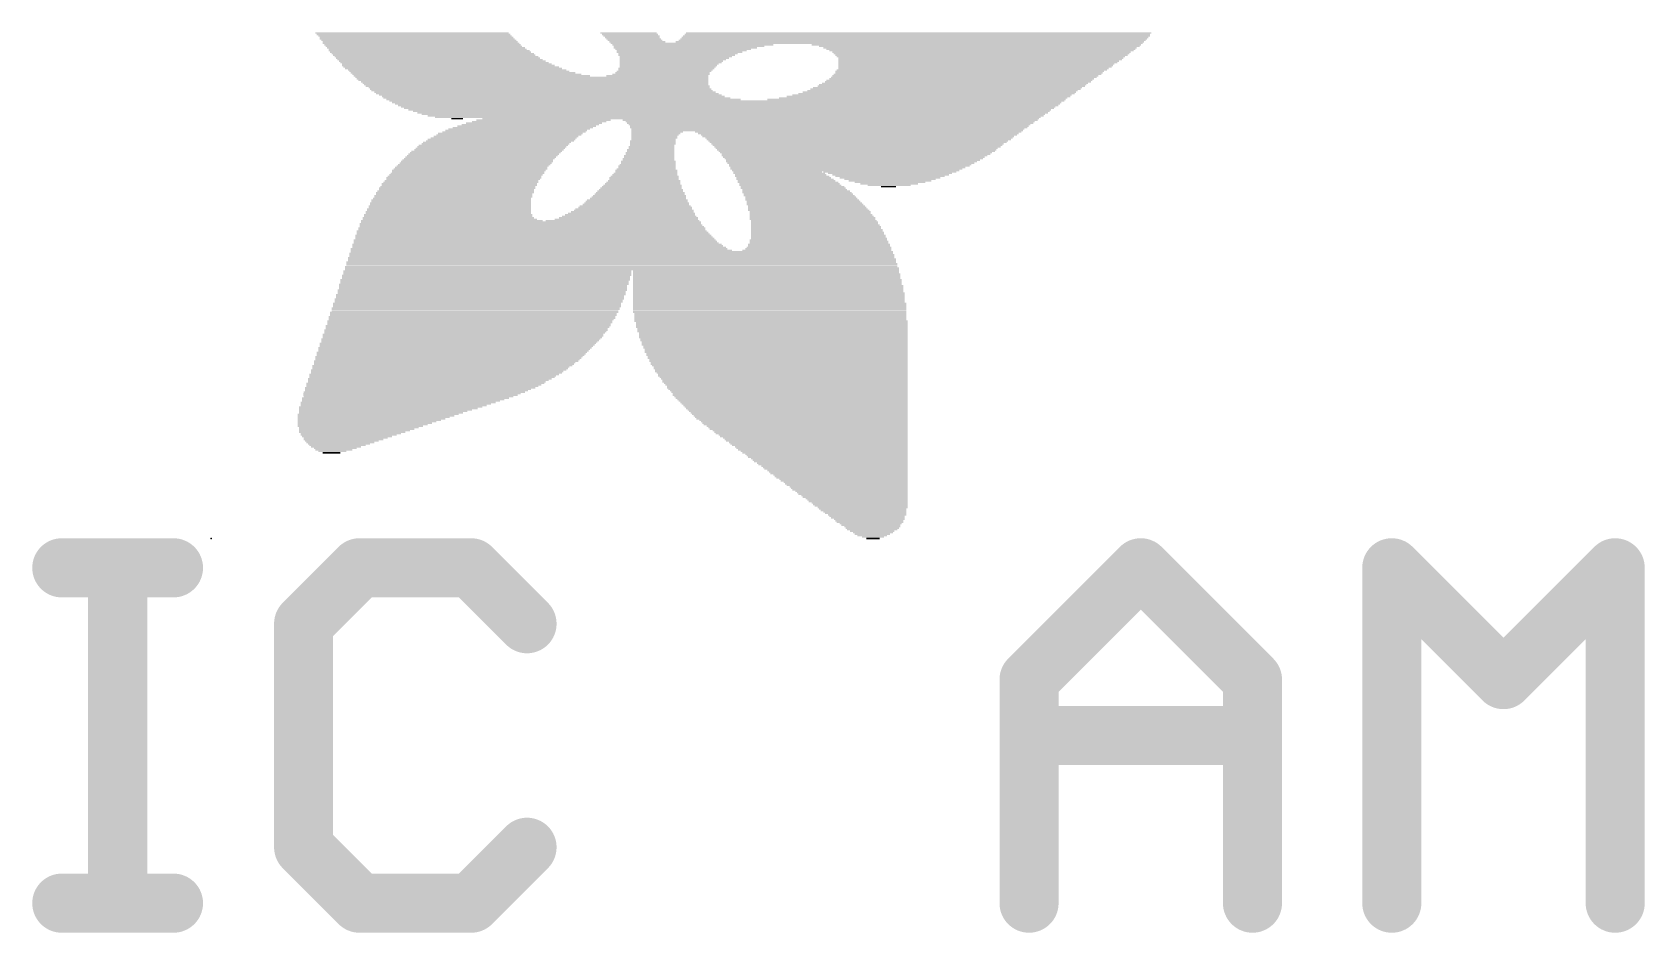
# Model space of a CAD drawing. Extents: x -3.9 to 18.8, y -3.4 to 21.8.
# Drawn here: x 4.872 to 9.031, y 17.145 to 19.466 of the extents above; entities that cross this region are included whole.
import ezdxf

# ---------------------------------------------------------------- set-up
doc = ezdxf.new("R2010")
doc.units = 0
doc.layers.add('21', color=253, linetype='CONTINUOUS')
doc.layers.add('23', color=53, linetype='CONTINUOUS')

# ---------------------------------------------------------------- blocks, each defined once
blk = doc.blocks.new('RECT')
blk.add_solid([(-0.5, -0.5), (0.5, -0.5), (-0.5, 0.5), (0.5, 0.5)])

msp = doc.modelspace()

# ---------------------------------------------------------------- linework, layer by layer
at = {"layer": '21', "const_width": 0.1524}
for points in [[(4.9487, 18.0855), (5.2368, 18.0855)], [(5.0928, 17.2212), (5.0928, 18.0855)], [(5.7165, 18.0855), (5.5724, 17.9415)], [(6.0046, 18.0855), (5.7165, 18.0855)], [(6.1486, 17.9415), (6.0046, 18.0855)], [(7.4434, 17.7974), (7.7315, 18.0855)], [(7.7315, 18.0855), (8.0197, 17.7974)], [(8.379, 17.2212), (8.379, 18.0855)], [(8.379, 18.0855), (8.6671, 17.7974)], [(8.6671, 17.7974), (8.9552, 18.0855)], [(8.9552, 18.0855), (8.9552, 17.2212)], [(5.5724, 17.9415), (5.5724, 17.3653)], [(7.4434, 17.2212), (7.4434, 17.7974)], [(8.0197, 17.7974), (8.0197, 17.2212)], [(7.4434, 17.6534), (8.0197, 17.6534)], [(5.5724, 17.3653), (5.7165, 17.2212)], [(6.0046, 17.2212), (6.1486, 17.3653)], [(4.9487, 17.2212), (5.2368, 17.2212)], [(5.7165, 17.2212), (6.0046, 17.2212)]]:
    msp.add_lwpolyline(points, dxfattribs=at)
at = {"layer": '21', "const_width": 0.0762}
for points in [[(4.9487, 18.1236, 1), (4.9487, 18.0474)], [(5.1309, 18.0855, 1), (5.0547, 18.0855)], [(5.2368, 18.0474, 1), (5.2368, 18.1236)], [(5.7165, 18.1236, 1), (5.7165, 18.0474)], [(5.7434, 18.0586, 1), (5.6895, 18.1125)], [(6.0315, 18.1125, 1), (5.9776, 18.0586)], [(6.0046, 18.0474, 1), (6.0046, 18.1236)], [(7.7585, 18.1125, 1), (7.7046, 18.0586)], [(7.7585, 18.0586, 1), (7.7046, 18.1125)], [(8.4059, 18.1125, 1), (8.352, 18.0586)], [(8.4171, 18.0855, 1), (8.3409, 18.0855)], [(8.9933, 18.0855, 1), (8.9171, 18.0855)], [(8.9821, 18.0586, 1), (8.9282, 18.1125)], [(5.6105, 17.9415, 1), (5.5343, 17.9415)], [(5.5455, 17.9684, 1), (5.5993, 17.9145)], [(6.1217, 17.9145, 1), (6.1756, 17.9684)], [(7.4815, 17.7974, 1), (7.4053, 17.7974)], [(7.4165, 17.8244, 1), (7.4704, 17.7705)], [(8.0578, 17.7974, 1), (7.9816, 17.7974)], [(7.9927, 17.7705, 1), (8.0466, 17.8244)], [(8.6401, 17.8244, 1), (8.694, 17.7705)], [(8.6401, 17.7705, 1), (8.694, 17.8244)], [(7.4434, 17.6915, 1), (7.4434, 17.6153)], [(8.0197, 17.6153, 1), (8.0197, 17.6915)], [(5.5993, 17.3922, 1), (5.5455, 17.3383)], [(6.1756, 17.3383, 1), (6.1217, 17.3922)], [(5.5343, 17.3653, 1), (5.6105, 17.3653)], [(4.9487, 17.2593, 1), (4.9487, 17.1831)], [(5.2368, 17.1831, 1), (5.2368, 17.2593)], [(5.7165, 17.2593, 1), (5.7165, 17.1831)], [(5.6895, 17.1943, 1), (5.7434, 17.2481)], [(5.9776, 17.2481, 1), (6.0315, 17.1943)], [(6.0046, 17.1831, 1), (6.0046, 17.2593)], [(5.0547, 17.2212, 1), (5.1309, 17.2212)], [(7.4053, 17.2212, 1), (7.4815, 17.2212)], [(7.9816, 17.2212, 1), (8.0578, 17.2212)], [(8.3409, 17.2212, 1), (8.4171, 17.2212)], [(8.9171, 17.2212, 1), (8.9933, 17.2212)]]:
    msp.add_lwpolyline(points, format="xyb", dxfattribs=at)
at = {"layer": '23'}
msp.add_point((5.334, 18.161), dxfattribs=at)

# ---------------------------------------------------------------- block references
at = {"layer": '21'}
for p, xscale, yscale in [((5.8521, 19.464), 0.4991, 0.0038), ((6.4103, 19.464), 0.1448, 0.0038), ((7.159, 19.464), 1.2002, 0.0038), ((5.8559, 19.4602), 0.4991, 0.0038), ((5.8598, 19.4564), 0.4991, 0.0038), ((5.8636, 19.4526), 0.4991, 0.0038), ((5.8655, 19.4488), 0.503, 0.0038), ((5.8693, 19.445), 0.503, 0.0038), ((5.8731, 19.4412), 0.5029, 0.0038), ((5.875, 19.4374), 0.5067, 0.0039), ((5.8788, 19.4335), 0.5067, 0.0038), ((5.8826, 19.4297), 0.5067, 0.0038), ((5.8883, 19.4259), 0.5105, 0.0038), ((5.8921, 19.4221), 0.5105, 0.0038), ((6.4141, 19.4602), 0.1448, 0.0038), ((6.418, 19.4564), 0.1447, 0.0038), ((6.4199, 19.4526), 0.1409, 0.0038), ((6.4237, 19.4488), 0.1409, 0.0038), ((6.4275, 19.445), 0.141, 0.0038), ((6.4332, 19.4412), 0.1448, 0.0038), ((7.0504, 19.4374), 1.3716, 0.0039), ((6.5761, 19.4335), 0.4153, 0.0038), ((6.5665, 19.4297), 0.3886, 0.0038), ((6.557, 19.4259), 0.3696, 0.0038), ((6.5513, 19.4221), 0.3506, 0.0038), ((7.1361, 19.4412), 1.2078, 0.0038), ((7.1419, 19.445), 1.2039, 0.0038), ((7.1457, 19.4488), 1.2039, 0.0038), ((7.1495, 19.4526), 1.2039, 0.0038), ((7.1533, 19.4564), 1.204, 0.0038), ((7.1552, 19.4602), 1.2002, 0.0038), ((7.3076, 19.4335), 0.8496, 0.0038), ((7.3152, 19.4297), 0.8268, 0.0038), ((7.3171, 19.4259), 0.8078, 0.0038), ((7.3191, 19.4221), 0.7963, 0.0038), ((5.896, 19.4183), 0.5182, 0.0038), ((5.8998, 19.4145), 0.5182, 0.0038), ((5.9055, 19.4107), 0.522, 0.0038), ((5.9093, 19.4069), 0.522, 0.0038), ((5.915, 19.4031), 0.5258, 0.0038), ((5.9188, 19.3993), 0.5258, 0.0039), ((5.9245, 19.3954), 0.5295, 0.0038), ((5.9303, 19.3916), 0.5334, 0.0038), ((5.936, 19.3878), 0.5372, 0.0038), ((5.9417, 19.384), 0.541, 0.0038), ((5.9455, 19.3802), 0.5486, 0.0038), ((6.5475, 19.4183), 0.3353, 0.0038), ((6.5418, 19.4145), 0.3239, 0.0038), ((6.538, 19.4107), 0.3086, 0.0038), ((6.5342, 19.4069), 0.3009, 0.0038), ((6.5151, 19.384), 0.2552, 0.0038), ((6.5132, 19.3802), 0.2514, 0.0038), ((6.5323, 19.4031), 0.2895, 0.0038), ((6.5285, 19.3993), 0.2819, 0.0039), ((6.5247, 19.3954), 0.2743, 0.0038), ((6.5209, 19.3916), 0.2667, 0.0038), ((6.519, 19.3878), 0.2629, 0.0038), ((7.3209, 19.4183), 0.7848, 0.0038), ((7.3209, 19.4145), 0.7696, 0.0038), ((7.3209, 19.4107), 0.762, 0.0038), ((7.3209, 19.4069), 0.7544, 0.0038), ((7.319, 19.4031), 0.743, 0.0038), ((7.3075, 19.384), 0.7125, 0.0038), ((7.3056, 19.3802), 0.7087, 0.0038), ((7.319, 19.3993), 0.7354, 0.0039), ((7.3171, 19.3954), 0.7316, 0.0038), ((7.3133, 19.3916), 0.7239, 0.0038), ((7.3114, 19.3878), 0.7201, 0.0038), ((5.9531, 19.3764), 0.5563, 0.0038), ((5.9588, 19.3726), 0.5601, 0.0038), ((5.9684, 19.3688), 0.5639, 0.0038), ((5.9741, 19.365), 0.5677, 0.0038), ((5.9836, 19.3612), 0.5792, 0.0039), ((5.9931, 19.3573), 0.5905, 0.0038), ((6.0065, 19.3535), 0.6096, 0.0038), ((6.1608, 19.3497), 0.9106, 0.0038), ((6.1627, 19.3459), 0.9068, 0.0038), ((6.1646, 19.3421), 0.903, 0.0038), ((6.1684, 19.3383), 0.8954, 0.0038), ((6.4847, 19.3535), 0.2629, 0.0038), ((6.4942, 19.3573), 0.2515, 0.0038), ((6.498, 19.3612), 0.2439, 0.0039), ((6.5018, 19.365), 0.2439, 0.0038), ((6.5075, 19.3726), 0.2476, 0.0038), ((6.5056, 19.3688), 0.2438, 0.0038), ((6.5113, 19.3764), 0.2476, 0.0038), ((7.26, 19.3383), 0.6858, 0.0038), ((7.2638, 19.3421), 0.6858, 0.0038), ((7.2695, 19.3459), 0.682, 0.0038), ((7.2752, 19.3497), 0.6858, 0.0038), ((7.279, 19.3535), 0.6858, 0.0038), ((7.2847, 19.3573), 0.6896, 0.0038), ((7.2904, 19.365), 0.6934, 0.0038), ((7.2885, 19.3612), 0.6896, 0.0039), ((7.2961, 19.3688), 0.6973, 0.0038), ((7.3037, 19.3764), 0.7049, 0.0038), ((7.2999, 19.3726), 0.6973, 0.0038), ((6.1703, 19.3345), 0.8916, 0.0038), ((6.1722, 19.3307), 0.8878, 0.0038), ((6.176, 19.3269), 0.8878, 0.0038), ((6.1799, 19.3231), 0.8801, 0.0039), ((6.1837, 19.3192), 0.8801, 0.0038), ((6.1875, 19.3154), 0.8801, 0.0038), ((6.1951, 19.3116), 0.8801, 0.0038), ((6.2008, 19.3078), 0.8839, 0.0038), ((6.2084, 19.304), 0.884, 0.0038), ((6.2161, 19.3002), 0.8839, 0.0038), ((6.2256, 19.2964), 0.8953, 0.0038), ((7.1704, 19.2964), 0.743, 0.0038), ((7.1838, 19.3002), 0.7315, 0.0038), ((7.1932, 19.304), 0.7201, 0.0038), ((7.2047, 19.3078), 0.7124, 0.0038), ((7.2124, 19.3116), 0.7049, 0.0038), ((7.22, 19.3154), 0.6973, 0.0038), ((7.2276, 19.3192), 0.6972, 0.0038), ((7.2333, 19.3231), 0.6934, 0.0039), ((7.2428, 19.3269), 0.6896, 0.0038), ((7.2466, 19.3307), 0.6896, 0.0038), ((7.2523, 19.3345), 0.6858, 0.0038), ((6.2427, 19.2926), 0.9144, 0.0038), ((6.6637, 19.2888), 1.7412, 0.0038), ((6.6637, 19.285), 1.726, 0.0039), ((6.6656, 19.2811), 1.7145, 0.0038), ((6.6675, 19.2773), 1.703, 0.0038), ((6.6675, 19.2735), 1.6878, 0.0038), ((6.6694, 19.2697), 1.6764, 0.0038), ((6.6713, 19.2659), 1.6574, 0.0038), ((6.6752, 19.2621), 1.6421, 0.0038), ((6.679, 19.2583), 1.6269, 0.0038), ((6.6808, 19.2545), 1.6078, 0.0038), ((7.1533, 19.2926), 0.7696, 0.0038), ((6.6866, 19.2507), 1.5887, 0.0038), ((6.6923, 19.2469), 1.5621, 0.0039), ((6.1208, 19.2126), 0.3657, 0.0038), ((6.1284, 19.2164), 0.3658, 0.0038), ((5.9684, 19.243), 0.0305, 0.0038), ((6.1379, 19.2202), 0.362, 0.0038), ((6.1475, 19.224), 0.3581, 0.0038), ((6.157, 19.2278), 0.3543, 0.0038), ((6.1665, 19.2316), 0.3505, 0.0038), ((6.1799, 19.2354), 0.3467, 0.0038), ((6.1913, 19.2392), 0.3467, 0.0038), ((6.7513, 19.243), 1.4364, 0.0038), ((6.9304, 19.2392), 1.0706, 0.0038), ((6.9304, 19.2354), 1.0554, 0.0038), ((6.9304, 19.2316), 1.0478, 0.0038), ((6.9285, 19.2278), 1.0363, 0.0038), ((6.9285, 19.224), 1.0287, 0.0038), ((6.9266, 19.2202), 1.0249, 0.0038), ((6.9247, 19.2164), 1.0135, 0.0038), ((6.9228, 19.2126), 1.0097, 0.0038), ((6.0579, 19.1707), 0.3848, 0.0039), ((6.0617, 19.1745), 0.3848, 0.0038), ((6.0674, 19.1783), 0.381, 0.0038), ((6.0712, 19.1821), 0.381, 0.0038), ((6.0789, 19.1859), 0.381, 0.0038), ((6.0827, 19.1897), 0.381, 0.0038), ((6.0884, 19.1935), 0.3772, 0.0038), ((6.0941, 19.1973), 0.3734, 0.0038), ((6.1017, 19.2011), 0.3734, 0.0038), ((6.1055, 19.2049), 0.3734, 0.0038), ((6.1151, 19.2088), 0.3695, 0.0039), ((6.4694, 19.1707), 0.1181, 0.0039), ((6.4732, 19.1859), 0.1181, 0.0038), ((6.4732, 19.1821), 0.1181, 0.0038), ((6.4732, 19.1783), 0.1181, 0.0038), ((6.4713, 19.1745), 0.1143, 0.0038), ((6.4846, 19.2088), 0.1334, 0.0039), ((6.4808, 19.2049), 0.1258, 0.0038), ((6.4789, 19.2011), 0.122, 0.0038), ((6.477, 19.1973), 0.1182, 0.0038), ((6.477, 19.1935), 0.1182, 0.0038), ((6.4751, 19.1897), 0.1143, 0.0038), ((7.0028, 19.2088), 0.842, 0.0039), ((7.0028, 19.2049), 0.8268, 0.0038), ((7.0047, 19.2011), 0.8154, 0.0038), ((7.0028, 19.1973), 0.8039, 0.0038), ((7.0047, 19.1935), 0.7925, 0.0038), ((7.0047, 19.1897), 0.7848, 0.0038), ((7.0028, 19.1859), 0.7734, 0.0038), ((7.0028, 19.1821), 0.7658, 0.0038), ((7.0009, 19.1783), 0.7544, 0.0038), ((7.0009, 19.1745), 0.7468, 0.0038), ((7.0009, 19.1707), 0.7391, 0.0039), ((6.0198, 19.1326), 0.3924, 0.0039), ((6.0217, 19.1364), 0.3886, 0.0038), ((6.0255, 19.1402), 0.3886, 0.0038), ((6.0293, 19.144), 0.3886, 0.0038), ((6.0331, 19.1478), 0.3886, 0.0038), ((6.037, 19.1516), 0.3887, 0.0038), ((6.0408, 19.1554), 0.3887, 0.0038), ((6.0446, 19.1592), 0.3886, 0.0038), ((6.0503, 19.163), 0.3848, 0.0038), ((6.0541, 19.1668), 0.3848, 0.0038), ((6.4618, 19.1326), 0.1409, 0.0039), ((6.4618, 19.1402), 0.1333, 0.0038), ((6.4618, 19.1364), 0.1333, 0.0038), ((6.4637, 19.1478), 0.1295, 0.0038), ((6.4637, 19.144), 0.1295, 0.0038), ((6.4656, 19.1554), 0.1257, 0.0038), ((6.4656, 19.1516), 0.1257, 0.0038), ((6.4675, 19.163), 0.1219, 0.0038), ((6.4675, 19.1592), 0.1219, 0.0038), ((6.4694, 19.1668), 0.1181, 0.0038), ((6.999, 19.1668), 0.7277, 0.0038), ((6.999, 19.163), 0.7201, 0.0038), ((6.999, 19.1592), 0.7125, 0.0038), ((6.9971, 19.1554), 0.7011, 0.0038), ((6.9971, 19.1516), 0.6934, 0.0038), ((6.9933, 19.1478), 0.6858, 0.0038), ((6.9914, 19.144), 0.6743, 0.0038), ((6.9914, 19.1402), 0.6667, 0.0038), ((6.9895, 19.1364), 0.6553, 0.0038), ((6.9857, 19.1326), 0.6477, 0.0039), ((5.9855, 19.0906), 0.4, 0.0038), ((5.9874, 19.0945), 0.3962, 0.0039), ((5.9912, 19.0983), 0.3962, 0.0038), ((5.995, 19.1021), 0.3963, 0.0038), ((5.9989, 19.1097), 0.3963, 0.0038), ((5.997, 19.1059), 0.3925, 0.0038), ((6.0027, 19.1135), 0.3963, 0.0038), ((6.0046, 19.1173), 0.3925, 0.0038), ((6.0084, 19.1211), 0.3924, 0.0038), ((6.0122, 19.1249), 0.3924, 0.0038), ((6.016, 19.1287), 0.3924, 0.0038), ((6.4504, 19.0906), 0.1791, 0.0038), ((6.4523, 19.0945), 0.1753, 0.0039), ((6.4523, 19.0983), 0.1677, 0.0038), ((6.4542, 19.1021), 0.1639, 0.0038), ((6.4561, 19.1097), 0.1601, 0.0038), ((6.4561, 19.1059), 0.1601, 0.0038), ((6.456, 19.1135), 0.1524, 0.0038), ((6.458, 19.1211), 0.1485, 0.0038), ((6.458, 19.1173), 0.1485, 0.0038), ((6.4599, 19.1249), 0.1447, 0.0038), ((6.4618, 19.1287), 0.1409, 0.0038), ((6.9838, 19.1287), 0.6363, 0.0038), ((6.9818, 19.1249), 0.6248, 0.0038), ((6.9799, 19.1211), 0.621, 0.0038), ((6.9761, 19.1173), 0.6058, 0.0038), ((6.9723, 19.1135), 0.5982, 0.0038), ((6.9704, 19.1097), 0.5868, 0.0038), ((6.7951, 19.1059), 0.2286, 0.0038), ((6.799, 19.1021), 0.2363, 0.0038), ((6.8028, 19.0983), 0.2363, 0.0038), ((6.8066, 19.0945), 0.2439, 0.0039), ((6.8104, 19.0906), 0.2438, 0.0038), ((7.0847, 19.1059), 0.3429, 0.0038), ((7.0847, 19.1021), 0.32, 0.0038), ((7.0866, 19.0983), 0.301, 0.0038), ((7.0847, 19.0945), 0.282, 0.0039), ((7.0847, 19.0906), 0.259, 0.0038), ((5.9627, 19.0525), 0.4077, 0.0038), ((5.9607, 19.0487), 0.4039, 0.0038), ((5.9646, 19.0564), 0.4039, 0.0039), ((5.9684, 19.064), 0.4039, 0.0038), ((5.9665, 19.0602), 0.4001, 0.0038), ((5.9703, 19.0678), 0.4001, 0.0038), ((5.9741, 19.0754), 0.4, 0.0038), ((5.9741, 19.0716), 0.4, 0.0038), ((5.9779, 19.0792), 0.4, 0.0038), ((5.9798, 19.083), 0.3962, 0.0038), ((5.9836, 19.0868), 0.3962, 0.0038), ((6.4389, 19.0487), 0.2324, 0.0038), ((6.4408, 19.0525), 0.2286, 0.0038), ((6.4408, 19.0564), 0.221, 0.0039), ((6.4427, 19.0602), 0.2172, 0.0038), ((6.4427, 19.064), 0.2096, 0.0038), ((6.4446, 19.0678), 0.2058, 0.0038), ((6.4466, 19.0716), 0.2019, 0.0038), ((6.4466, 19.0754), 0.1943, 0.0038), ((6.4485, 19.0792), 0.1905, 0.0038), ((6.4504, 19.083), 0.1867, 0.0038), ((6.4504, 19.0868), 0.1791, 0.0038), ((6.8142, 19.0868), 0.2514, 0.0038), ((6.818, 19.083), 0.2514, 0.0038), ((6.8218, 19.0792), 0.259, 0.0038), ((6.8257, 19.0754), 0.2591, 0.0038), ((6.8276, 19.0716), 0.2629, 0.0038), ((6.8333, 19.0678), 0.2667, 0.0038), ((6.8352, 19.064), 0.2705, 0.0038), ((6.8447, 19.0525), 0.2819, 0.0038), ((6.839, 19.0602), 0.2705, 0.0038), ((6.8428, 19.0564), 0.2781, 0.0039), ((6.8485, 19.0487), 0.2819, 0.0038), ((7.0847, 19.0868), 0.2362, 0.0038), ((7.0847, 19.083), 0.2134, 0.0038), ((7.0847, 19.0792), 0.1828, 0.0038), ((7.0828, 19.0754), 0.1486, 0.0038), ((7.0828, 19.0716), 0.1105, 0.0038), ((7.0809, 19.0678), 0.0381, 0.0038), ((5.9474, 19.0106), 0.4229, 0.0038), ((5.9474, 19.0068), 0.4229, 0.0038), ((5.9493, 19.0183), 0.4191, 0.0039), ((5.9493, 19.0144), 0.4191, 0.0038), ((5.9512, 19.0259), 0.4153, 0.0038), ((5.9512, 19.0221), 0.4153, 0.0038), ((5.9531, 19.0335), 0.4115, 0.0038), ((5.9531, 19.0297), 0.4115, 0.0038), ((5.955, 19.0373), 0.4077, 0.0038), ((5.9588, 19.0449), 0.4077, 0.0038), ((5.9588, 19.0411), 0.4077, 0.0038), ((6.4237, 19.0068), 0.3086, 0.0038), ((6.4237, 19.0106), 0.301, 0.0038), ((6.4275, 19.0144), 0.2934, 0.0038), ((6.4275, 19.0183), 0.2857, 0.0039), ((6.4294, 19.0221), 0.2743, 0.0038), ((6.4313, 19.0259), 0.2705, 0.0038), ((6.4313, 19.0297), 0.2629, 0.0038), ((6.4332, 19.0335), 0.2591, 0.0038), ((6.4351, 19.0373), 0.2476, 0.0038), ((6.437, 19.0411), 0.2438, 0.0038), ((6.4389, 19.0449), 0.24, 0.0038), ((6.8504, 19.0449), 0.2858, 0.0038), ((6.8542, 19.0411), 0.2858, 0.0038), ((6.8561, 19.0373), 0.2896, 0.0038), ((6.858, 19.0335), 0.2934, 0.0038), ((6.8618, 19.0297), 0.2934, 0.0038), ((6.8637, 19.0259), 0.2972, 0.0038), ((6.8656, 19.0221), 0.301, 0.0038), ((6.8694, 19.0183), 0.301, 0.0039), ((6.8713, 19.0144), 0.3048, 0.0038), ((6.8732, 19.0106), 0.3086, 0.0038), ((6.8752, 19.0068), 0.3125, 0.0038), ((6.157, 18.9725), 0.8801, 0.0038), ((6.1589, 18.9687), 0.8839, 0.0038), ((6.1608, 18.9649), 0.8877, 0.0038), ((5.955, 18.9802), 0.4686, 0.0039), ((6.1589, 18.9763), 0.8763, 0.0038), ((5.9455, 18.9878), 0.442, 0.0038), ((5.9493, 18.984), 0.4496, 0.0038), ((5.9455, 18.9954), 0.4344, 0.0038), ((5.9455, 18.9916), 0.4344, 0.0038), ((5.9455, 19.003), 0.4268, 0.0038), ((5.9455, 18.9992), 0.4268, 0.0038), ((6.3951, 18.9802), 0.3962, 0.0039), ((6.4046, 18.984), 0.3696, 0.0038), ((6.4104, 18.9878), 0.3581, 0.0038), ((6.4123, 18.9916), 0.3467, 0.0038), ((6.4142, 18.9954), 0.3353, 0.0038), ((6.418, 18.9992), 0.3277, 0.0038), ((6.4199, 19.003), 0.3163, 0.0038), ((6.879, 19.003), 0.3125, 0.0038), ((6.879, 18.9992), 0.3125, 0.0038), ((6.8809, 18.9954), 0.3163, 0.0038), ((6.8828, 18.9916), 0.3201, 0.0038), ((6.8847, 18.9878), 0.3239, 0.0038), ((6.8847, 18.984), 0.3239, 0.0038), ((6.8885, 18.9802), 0.3238, 0.0039), ((6.8904, 18.9763), 0.3276, 0.0038), ((6.8904, 18.9725), 0.3276, 0.0038), ((6.8923, 18.9687), 0.3314, 0.0038), ((6.8942, 18.9649), 0.3352, 0.0038), ((6.1684, 18.9306), 0.9334, 0.0038), ((6.1703, 18.9268), 0.9372, 0.0038), ((6.1722, 18.923), 0.941, 0.0038), ((6.1646, 18.9421), 0.9182, 0.0039), ((6.1665, 18.9382), 0.922, 0.0038), ((6.1684, 18.9344), 0.9258, 0.0038), ((6.1608, 18.9535), 0.903, 0.0038), ((6.1627, 18.9497), 0.9068, 0.0038), ((6.1646, 18.9459), 0.9106, 0.0038), ((6.1608, 18.9611), 0.8953, 0.0038), ((6.1608, 18.9573), 0.8953, 0.0038), ((6.8999, 18.9306), 0.3544, 0.0038), ((6.9018, 18.9268), 0.3582, 0.0038), ((6.9018, 18.923), 0.3582, 0.0038), ((6.8942, 18.9611), 0.3352, 0.0038), ((6.8961, 18.9573), 0.339, 0.0038), ((6.8961, 18.9535), 0.339, 0.0038), ((6.8981, 18.9497), 0.3429, 0.0038), ((6.8981, 18.9459), 0.3429, 0.0038), ((6.9, 18.9421), 0.3467, 0.0039), ((6.9, 18.9382), 0.3467, 0.0038), ((6.9019, 18.9344), 0.3505, 0.0038), ((6.3913, 18.8849), 1.4097, 0.0038), ((6.3932, 18.8811), 1.4135, 0.0038), ((6.3913, 18.8963), 1.4021, 0.0038), ((6.3932, 18.8925), 1.4059, 0.0038), ((6.3932, 18.8887), 1.4059, 0.0038), ((6.1798, 18.9078), 0.9716, 0.0038), ((6.1855, 18.904), 0.983, 0.0039), ((6.3932, 18.9001), 1.3983, 0.0038), ((6.1742, 18.9192), 0.9525, 0.0038), ((6.1761, 18.9154), 0.9563, 0.0038), ((6.1799, 18.9116), 0.9639, 0.0038), ((6.8961, 18.904), 0.3848, 0.0039), ((6.8999, 18.9078), 0.3772, 0.0038), ((6.9018, 18.9116), 0.3734, 0.0038), ((6.9018, 18.9192), 0.3658, 0.0038), ((6.9018, 18.9154), 0.3658, 0.0038), ((6.0446, 18.8392), 0.7467, 0.0038), ((6.0465, 18.8506), 0.7429, 0.0038), ((6.0465, 18.8468), 0.7429, 0.0038), ((6.0465, 18.843), 0.7429, 0.0038), ((6.3932, 18.8582), 1.4288, 0.0038), ((6.3932, 18.8544), 1.4288, 0.0038), ((6.3913, 18.862), 1.4249, 0.0038), ((6.3913, 18.8735), 1.4173, 0.0038), ((6.3932, 18.8697), 1.4211, 0.0038), ((6.3932, 18.8659), 1.4211, 0.0039), ((6.3932, 18.8773), 1.4135, 0.0038), ((6.7647, 18.8506), 0.6858, 0.0038), ((6.7647, 18.8468), 0.6858, 0.0038), ((6.7666, 18.843), 0.6896, 0.0038), ((6.7666, 18.8392), 0.6896, 0.0038), ((6.0332, 18.8011), 0.7467, 0.0038), ((6.0313, 18.7973), 0.7429, 0.0038), ((6.037, 18.8163), 0.7467, 0.0038), ((6.0351, 18.8125), 0.7429, 0.0038), ((6.0351, 18.8087), 0.7429, 0.0038), ((6.0351, 18.8049), 0.7429, 0.0038), ((6.0408, 18.8278), 0.7467, 0.0039), ((6.0389, 18.8239), 0.7429, 0.0038), ((6.0389, 18.8201), 0.7429, 0.0038), ((6.0427, 18.8354), 0.7429, 0.0038), ((6.0427, 18.8316), 0.7429, 0.0038), ((6.7666, 18.8354), 0.6896, 0.0038), ((6.7666, 18.8316), 0.6896, 0.0038), ((6.7685, 18.8278), 0.6934, 0.0039), ((6.7685, 18.8239), 0.6934, 0.0038), ((6.7685, 18.8201), 0.6934, 0.0038), ((6.7685, 18.8163), 0.6934, 0.0038), ((6.7704, 18.8125), 0.6972, 0.0038), ((6.7704, 18.8087), 0.6972, 0.0038), ((6.7704, 18.8049), 0.6972, 0.0038), ((6.7704, 18.8011), 0.6972, 0.0038), ((6.7704, 18.7973), 0.6972, 0.0038), ((6.016, 18.7554), 0.743, 0.0038), ((6.0198, 18.7668), 0.743, 0.0038), ((6.0198, 18.763), 0.743, 0.0038), ((6.0198, 18.7592), 0.743, 0.0038), ((6.0255, 18.7782), 0.7468, 0.0038), ((6.0236, 18.7744), 0.743, 0.0038), ((6.0236, 18.7706), 0.743, 0.0038), ((6.0293, 18.7897), 0.7468, 0.0039), ((6.0274, 18.7858), 0.743, 0.0038), ((6.0274, 18.782), 0.743, 0.0038), ((6.0313, 18.7935), 0.7429, 0.0038), ((6.7723, 18.7935), 0.701, 0.0038), ((6.7723, 18.7897), 0.701, 0.0039), ((6.7723, 18.7858), 0.701, 0.0038), ((6.7723, 18.782), 0.701, 0.0038), ((6.7723, 18.7782), 0.701, 0.0038), ((6.7723, 18.7744), 0.701, 0.0038), ((6.7723, 18.7706), 0.701, 0.0038), ((6.7742, 18.7668), 0.7048, 0.0038), ((6.7742, 18.763), 0.7048, 0.0038), ((6.7742, 18.7592), 0.7048, 0.0038), ((6.7742, 18.7554), 0.7048, 0.0038), ((6.0008, 18.7211), 0.7353, 0.0038), ((6.0008, 18.7173), 0.7353, 0.0038), ((5.9989, 18.7135), 0.7315, 0.0039), ((6.0065, 18.7325), 0.7391, 0.0038), ((6.0065, 18.7287), 0.7391, 0.0038), ((6.0046, 18.7249), 0.7353, 0.0038), ((6.0122, 18.7439), 0.743, 0.0038), ((6.0103, 18.7401), 0.7391, 0.0038), ((6.0103, 18.7363), 0.7391, 0.0038), ((6.016, 18.7516), 0.743, 0.0039), ((6.0141, 18.7477), 0.7392, 0.0038), ((6.7742, 18.7516), 0.7048, 0.0039), ((6.7742, 18.7477), 0.7048, 0.0038), ((6.7742, 18.7439), 0.7048, 0.0038), ((6.7761, 18.7401), 0.701, 0.0038), ((6.7761, 18.7363), 0.701, 0.0038), ((6.7761, 18.7325), 0.701, 0.0038), ((6.7761, 18.7287), 0.701, 0.0038), ((6.7761, 18.7249), 0.701, 0.0038), ((6.778, 18.7211), 0.7048, 0.0038), ((6.7799, 18.7173), 0.701, 0.0038), ((6.7799, 18.7135), 0.701, 0.0039), ((5.9779, 18.6754), 0.7201, 0.0039), ((5.9836, 18.6868), 0.7239, 0.0038), ((5.9836, 18.683), 0.7239, 0.0038), ((5.9817, 18.6792), 0.72, 0.0038), ((5.9912, 18.6982), 0.7315, 0.0038), ((5.9893, 18.6944), 0.7277, 0.0038), ((5.9874, 18.6906), 0.7239, 0.0038), ((5.995, 18.7058), 0.7315, 0.0038), ((5.9931, 18.702), 0.7277, 0.0038), ((5.997, 18.7096), 0.7353, 0.0038), ((6.7799, 18.7096), 0.701, 0.0038), ((6.7799, 18.7058), 0.701, 0.0038), ((6.7818, 18.702), 0.6972, 0.0038), ((6.7818, 18.6982), 0.6972, 0.0038), ((6.7818, 18.6944), 0.6972, 0.0038), ((6.7837, 18.6906), 0.6934, 0.0038), ((6.7837, 18.6868), 0.6934, 0.0038), ((6.7837, 18.683), 0.6934, 0.0038), ((6.7837, 18.6792), 0.6934, 0.0038), ((6.7856, 18.6754), 0.6896, 0.0039), ((5.955, 18.6411), 0.6972, 0.0038), ((5.9531, 18.6373), 0.6934, 0.0039), ((5.9512, 18.6334), 0.6896, 0.0038), ((5.9607, 18.6487), 0.7011, 0.0038), ((5.9588, 18.6449), 0.6973, 0.0038), ((5.9627, 18.6525), 0.7049, 0.0038), ((5.9703, 18.6639), 0.7125, 0.0038), ((5.9684, 18.6601), 0.7087, 0.0038), ((5.9665, 18.6563), 0.7049, 0.0038), ((5.976, 18.6715), 0.7163, 0.0038), ((5.9741, 18.6677), 0.7125, 0.0038), ((6.7856, 18.6715), 0.6896, 0.0038), ((6.7875, 18.6677), 0.6858, 0.0038), ((6.7875, 18.6639), 0.6858, 0.0038), ((6.7875, 18.6601), 0.6858, 0.0038), ((6.7894, 18.6563), 0.682, 0.0038), ((6.7894, 18.6525), 0.682, 0.0038), ((6.7913, 18.6487), 0.6782, 0.0038), ((6.7913, 18.6449), 0.6782, 0.0038), ((6.7913, 18.6411), 0.6782, 0.0038), ((6.7932, 18.6373), 0.6744, 0.0039), ((6.7932, 18.6334), 0.6744, 0.0038), ((5.9207, 18.5953), 0.6591, 0.0038), ((5.9169, 18.5915), 0.6515, 0.0038), ((5.9264, 18.603), 0.6629, 0.0038), ((5.9245, 18.5992), 0.6591, 0.0039), ((5.9303, 18.6068), 0.6705, 0.0038), ((5.9398, 18.6182), 0.682, 0.0038), ((5.936, 18.6144), 0.6744, 0.0038), ((5.9341, 18.6106), 0.6706, 0.0038), ((5.9474, 18.6296), 0.6896, 0.0038), ((5.9455, 18.6258), 0.6858, 0.0038), ((5.9436, 18.622), 0.682, 0.0038), ((6.7952, 18.6296), 0.6705, 0.0038), ((6.7952, 18.6258), 0.6705, 0.0038), ((6.7971, 18.622), 0.6667, 0.0038), ((6.7971, 18.6182), 0.6667, 0.0038), ((6.799, 18.6144), 0.6629, 0.0038), ((6.799, 18.6106), 0.6629, 0.0038), ((6.8009, 18.6068), 0.6591, 0.0038), ((6.8028, 18.603), 0.6553, 0.0038), ((6.8028, 18.5992), 0.6553, 0.0039), ((6.8047, 18.5953), 0.6515, 0.0038), ((6.8047, 18.5915), 0.6515, 0.0038), ((5.8731, 18.5496), 0.5944, 0.0038), ((5.8864, 18.5611), 0.6135, 0.0039), ((5.8826, 18.5572), 0.6058, 0.0038), ((5.8788, 18.5534), 0.5982, 0.0038), ((5.8979, 18.5725), 0.6286, 0.0038), ((5.8941, 18.5687), 0.621, 0.0038), ((5.8903, 18.5649), 0.6134, 0.0038), ((5.9093, 18.5839), 0.6439, 0.0038), ((5.9055, 18.5801), 0.6362, 0.0038), ((5.9036, 18.5763), 0.6324, 0.0038), ((5.915, 18.5877), 0.6477, 0.0038), ((6.8066, 18.5877), 0.6477, 0.0038), ((6.8085, 18.5839), 0.6439, 0.0038), ((6.8085, 18.5801), 0.6439, 0.0038), ((6.8104, 18.5763), 0.6401, 0.0038), ((6.8123, 18.5725), 0.6363, 0.0038), ((6.8142, 18.5687), 0.6324, 0.0038), ((6.8142, 18.5649), 0.6324, 0.0038), ((6.8161, 18.5611), 0.6286, 0.0039), ((6.818, 18.5572), 0.6248, 0.0038), ((6.8199, 18.5534), 0.621, 0.0038), ((6.8199, 18.5496), 0.621, 0.0038), ((5.8159, 18.5115), 0.5029, 0.0038), ((5.8102, 18.5077), 0.4915, 0.0038), ((5.835, 18.523), 0.5334, 0.0039), ((5.8293, 18.5191), 0.522, 0.0038), ((5.8236, 18.5153), 0.5106, 0.0038), ((5.8521, 18.5344), 0.5601, 0.0038), ((5.8483, 18.5306), 0.5525, 0.0038), ((5.8579, 18.5382), 0.5715, 0.0038), ((5.8426, 18.5268), 0.541, 0.0038), ((5.8674, 18.5458), 0.583, 0.0038), ((5.8636, 18.542), 0.5753, 0.0038), ((6.8218, 18.5458), 0.6172, 0.0038), ((6.8237, 18.542), 0.6134, 0.0038), ((6.8256, 18.5382), 0.6096, 0.0038), ((6.8275, 18.5344), 0.6058, 0.0038), ((6.8275, 18.5306), 0.6058, 0.0038), ((6.8294, 18.5268), 0.602, 0.0038), ((6.8313, 18.523), 0.5982, 0.0039), ((6.8333, 18.5191), 0.5943, 0.0038), ((6.8352, 18.5153), 0.5905, 0.0038), ((6.8371, 18.5115), 0.5867, 0.0038), ((6.839, 18.5077), 0.5829, 0.0038), ((5.7645, 18.481), 0.4153, 0.0038), ((5.7588, 18.4772), 0.4038, 0.0038), ((5.7531, 18.4734), 0.3924, 0.0038), ((5.7474, 18.4696), 0.381, 0.0038), ((5.7417, 18.4658), 0.3696, 0.0038), ((5.7778, 18.4887), 0.4343, 0.0038), ((5.7721, 18.4849), 0.4229, 0.0039), ((5.7969, 18.5001), 0.4724, 0.0038), ((5.7912, 18.4963), 0.461, 0.0038), ((5.7836, 18.4925), 0.4458, 0.0038), ((5.8045, 18.5039), 0.4801, 0.0038), ((6.8409, 18.5039), 0.5791, 0.0038), ((6.8428, 18.5001), 0.5753, 0.0038), ((6.8447, 18.4963), 0.5715, 0.0038), ((6.8466, 18.4925), 0.5677, 0.0038), ((6.8485, 18.4887), 0.5639, 0.0038), ((6.8504, 18.4849), 0.5601, 0.0039), ((6.8523, 18.481), 0.5562, 0.0038), ((6.8542, 18.4772), 0.5524, 0.0038), ((6.8561, 18.4734), 0.5486, 0.0038), ((6.858, 18.4696), 0.5448, 0.0038), ((6.8618, 18.4658), 0.5372, 0.0038), ((5.7359, 18.462), 0.3581, 0.0038), ((5.7302, 18.4582), 0.3467, 0.0038), ((5.7246, 18.4544), 0.3353, 0.0038), ((5.7188, 18.4506), 0.3238, 0.0038), ((5.7035, 18.4391), 0.2857, 0.0038), ((5.6978, 18.4353), 0.2743, 0.0038), ((5.715, 18.4468), 0.3086, 0.0039), ((5.7093, 18.4429), 0.2972, 0.0038), ((5.694, 18.4315), 0.2591, 0.0038), ((5.6884, 18.4277), 0.2477, 0.0038), ((5.6845, 18.4239), 0.2324, 0.0038), ((6.8637, 18.462), 0.5334, 0.0038), ((6.8656, 18.4582), 0.5296, 0.0038), ((6.8675, 18.4544), 0.5258, 0.0038), ((6.8714, 18.4506), 0.5181, 0.0038), ((6.8733, 18.4468), 0.5143, 0.0039), ((6.8752, 18.4429), 0.5105, 0.0038), ((6.879, 18.4391), 0.5029, 0.0038), ((6.8809, 18.4353), 0.4991, 0.0038), ((6.8828, 18.4315), 0.4953, 0.0038), ((6.8866, 18.4277), 0.4877, 0.0038), ((6.8885, 18.4239), 0.4839, 0.0038), ((5.6807, 18.4201), 0.2172, 0.0038), ((5.675, 18.4163), 0.2058, 0.0038), ((5.6711, 18.4125), 0.1905, 0.0038), ((5.6673, 18.4087), 0.1753, 0.0039), ((5.6636, 18.4048), 0.16, 0.0038), ((5.6597, 18.401), 0.1447, 0.0038), ((5.656, 18.3972), 0.1295, 0.0038), ((5.6541, 18.3934), 0.1105, 0.0038), ((5.6503, 18.3896), 0.0953, 0.0038), ((5.6464, 18.3858), 0.0724, 0.0038), ((5.6446, 18.382), 0.0457, 0.0038), ((6.8923, 18.4201), 0.4762, 0.0038), ((6.8942, 18.4163), 0.4724, 0.0038), ((6.8961, 18.4125), 0.4686, 0.0038), ((6.8999, 18.4087), 0.461, 0.0039), ((6.9018, 18.4048), 0.4572, 0.0038), ((6.9037, 18.401), 0.4534, 0.0038), ((6.9075, 18.3972), 0.4458, 0.0038), ((6.9095, 18.3934), 0.4419, 0.0038), ((6.9114, 18.3896), 0.4381, 0.0038), ((6.9152, 18.3858), 0.4305, 0.0038), ((6.9171, 18.382), 0.4267, 0.0038), ((6.9209, 18.3782), 0.4191, 0.0038), ((6.9228, 18.3744), 0.4153, 0.0038), ((6.9247, 18.3706), 0.4115, 0.0039), ((6.9285, 18.3667), 0.4038, 0.0038), ((6.9304, 18.3629), 0.4, 0.0038), ((6.9323, 18.3591), 0.3962, 0.0038), ((6.9361, 18.3553), 0.3886, 0.0038), ((6.938, 18.3515), 0.3848, 0.0038), ((6.9418, 18.3477), 0.3772, 0.0038), ((6.9437, 18.3439), 0.3734, 0.0038), ((6.9456, 18.3401), 0.3696, 0.0038), ((6.9495, 18.3363), 0.3619, 0.0038), ((6.9514, 18.3325), 0.3581, 0.0039), ((6.9533, 18.3286), 0.3543, 0.0038), ((6.9571, 18.3248), 0.3467, 0.0038), ((6.959, 18.321), 0.3429, 0.0038), ((6.9609, 18.3172), 0.3391, 0.0038), ((6.9647, 18.3134), 0.3315, 0.0038), ((6.9666, 18.3096), 0.3276, 0.0038), ((6.9704, 18.3058), 0.32, 0.0038), ((6.9723, 18.302), 0.3162, 0.0038), ((6.9742, 18.2982), 0.3124, 0.0038), ((6.978, 18.2944), 0.3048, 0.0039), ((6.9799, 18.2905), 0.301, 0.0038), ((6.9818, 18.2867), 0.2972, 0.0038), ((6.9857, 18.2829), 0.2895, 0.0038), ((6.9876, 18.2791), 0.2857, 0.0038), ((6.9895, 18.2753), 0.2819, 0.0038), ((6.9933, 18.2715), 0.2743, 0.0038), ((6.9952, 18.2677), 0.2705, 0.0038), ((6.999, 18.2639), 0.2629, 0.0038), ((7.0009, 18.2601), 0.2591, 0.0038), ((7.0028, 18.2563), 0.2553, 0.0039), ((7.0066, 18.2524), 0.2476, 0.0038), ((7.0085, 18.2486), 0.2438, 0.0038), ((7.0104, 18.2448), 0.24, 0.0038), ((7.0142, 18.241), 0.2324, 0.0038), ((7.0142, 18.2372), 0.2248, 0.0038), ((7.0161, 18.2334), 0.221, 0.0038), ((7.0199, 18.2296), 0.2134, 0.0038), ((7.0219, 18.2258), 0.2095, 0.0038), ((7.0257, 18.222), 0.2019, 0.0038), ((7.0257, 18.2182), 0.1943, 0.0039), ((7.0276, 18.2143), 0.1905, 0.0038), ((7.0314, 18.2105), 0.1829, 0.0038), ((7.0314, 18.2067), 0.1753, 0.0038), ((7.0333, 18.2029), 0.1715, 0.0038), ((7.0352, 18.1991), 0.16, 0.0038), ((7.0352, 18.1953), 0.1524, 0.0038), ((7.039, 18.1915), 0.1448, 0.0038), ((7.039, 18.1877), 0.1372, 0.0038), ((7.039, 18.1839), 0.1295, 0.0038), ((7.039, 18.1801), 0.1143, 0.0039), ((7.0409, 18.1762), 0.1029, 0.0038), ((7.039, 18.1724), 0.0914, 0.0038), ((7.039, 18.1686), 0.0762, 0.0038), ((7.0409, 18.1648), 0.0572, 0.0038), ((7.0409, 18.161), 0.0343, 0.0038)]:
    msp.add_blockref('RECT', p, dxfattribs=dict(at, xscale=xscale, yscale=yscale))

doc.saveas('drawing.dxf')
